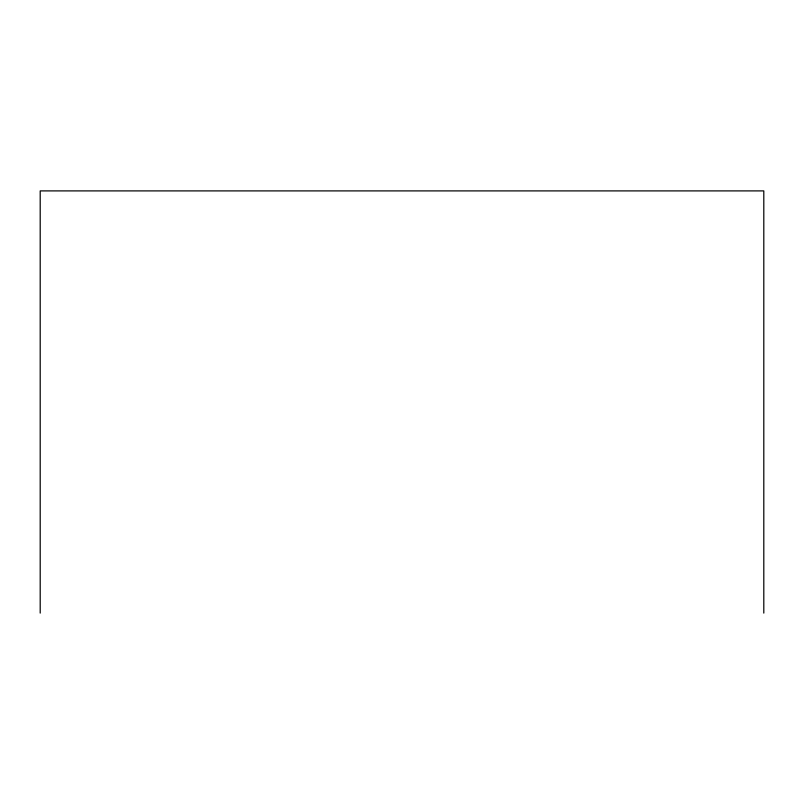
<?xml version="1.0" encoding="UTF-8"?>
<svg xmlns="http://www.w3.org/2000/svg" width="804" height="804" viewBox="0 0 804 804"><rect width="100%" height="100%" fill="white"/><g stroke="black" fill="none" stroke-linecap="round" stroke-linejoin="round"><path stroke-width="1.21" d="M763.8 613.1L763.8 190.9L40.2 190.9L40.2 613.1"/></g></svg>
